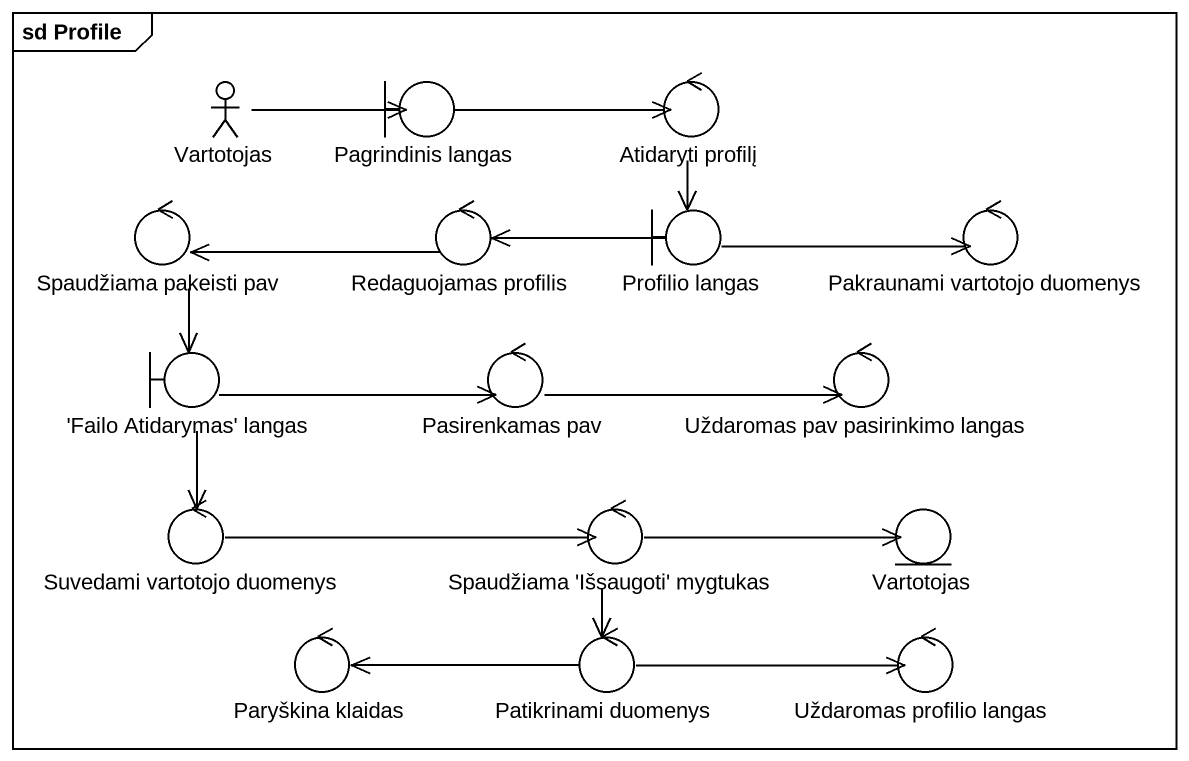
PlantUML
@startuml
mainframe sd Profile
actor Vartotojas
boundary "Pagrindinis langas" as Pagrindinis_langas
control "Atidaryti profilį" as Atidaryti_profilį
control "Spaudžiama pakeisti pav" as Spaudžiama_pakeisti_pav
control "Redaguojamas profilis" as Redaguojamas_profilis
boundary "Profilio langas" as Profilio_langas
control "Pakraunami vartotojo duomenys" as Pakraunami_vartotojo
boundary "'Failo Atidarymas' langas" as Failo_Atidarymas_langas
control "Pasirenkamas pav" as Pasirenkamas_pav
control "Uždaromas pav pasirinkimo langas" as Uždaromas_pav_pasirinkimo
control "Suvedami vartotojo duomenys" as Suvedami_vartotojo_duomenys
control "Spaudžiama 'Išsaugoti' mygtukas" as Spaudžiama_Išsaugoti
entity "Vartotojas" as Vartotojas_2
control "Paryškina klaidas" as Paryškina_klaidas
control "Patikrinami duomenys" as Patikrinami_duomenys
control "Uždaromas profilio langas" as Uždaromas_profilio_langas
Vartotojas -right-> Pagrindinis_langas
Pagrindinis_langas -right-> Atidaryti_profilį
Atidaryti_profilį --> Profilio_langas
Spaudžiama_pakeisti_pav --> Failo_Atidarymas_langas
Redaguojamas_profilis -left-> Spaudžiama_pakeisti_pav
Profilio_langas -left-> Redaguojamas_profilis
Profilio_langas -right-> Pakraunami_vartotojo
Failo_Atidarymas_langas -right-> Pasirenkamas_pav
Failo_Atidarymas_langas --> Suvedami_vartotojo_duomenys
Pasirenkamas_pav -right-> Uždaromas_pav_pasirinkimo
Suvedami_vartotojo_duomenys -right-> Spaudžiama_Išsaugoti
Spaudžiama_Išsaugoti -right-> Vartotojas_2
Spaudžiama_Išsaugoti --> Patikrinami_duomenys
Patikrinami_duomenys -left-> Paryškina_klaidas
Patikrinami_duomenys -right-> Uždaromas_profilio_langas
@enduml
